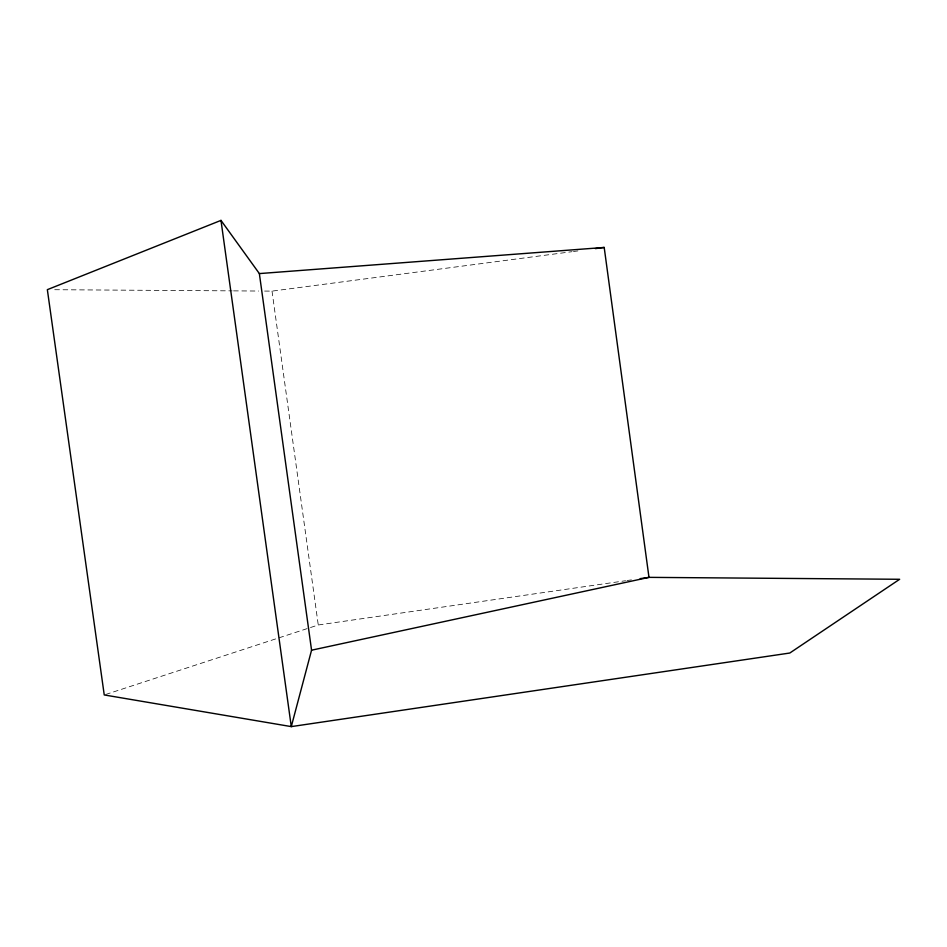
<?xml version="1.0" encoding="UTF-8"?>
<svg xmlns="http://www.w3.org/2000/svg" width="947" height="947" viewBox="0 0 947 947"><rect width="100%" height="100%" fill="white"/><g stroke="black" fill="none" stroke-linecap="round" stroke-linejoin="round"><path stroke-width="0.71" stroke-dasharray="4.74 3.55" d="M105.638 694.494L318.263 624.984L625.565 580.736M627.032 580.523L631.424 579.895M264.615 291.072L272.014 291.12L572 251.689M573.468 251.5L577.848 250.919M54.737 289.711L232.098 290.859M233.578 290.871L258.709 291.037M272.014 291.12L318.263 624.984"/><path stroke-width="1.42" d="M311.563 650.198L291.285 726.609L104.241 694.944L47.35 289.664L220.982 220.391L259.36 273.588L311.563 650.198L648.979 577.362L899.65 579.28L789.798 653.028L291.285 726.609L220.982 220.391M640.196 578.629L648.979 577.362L604.198 247.451L259.36 273.588M595.414 248.611L604.198 247.451"/></g></svg>
